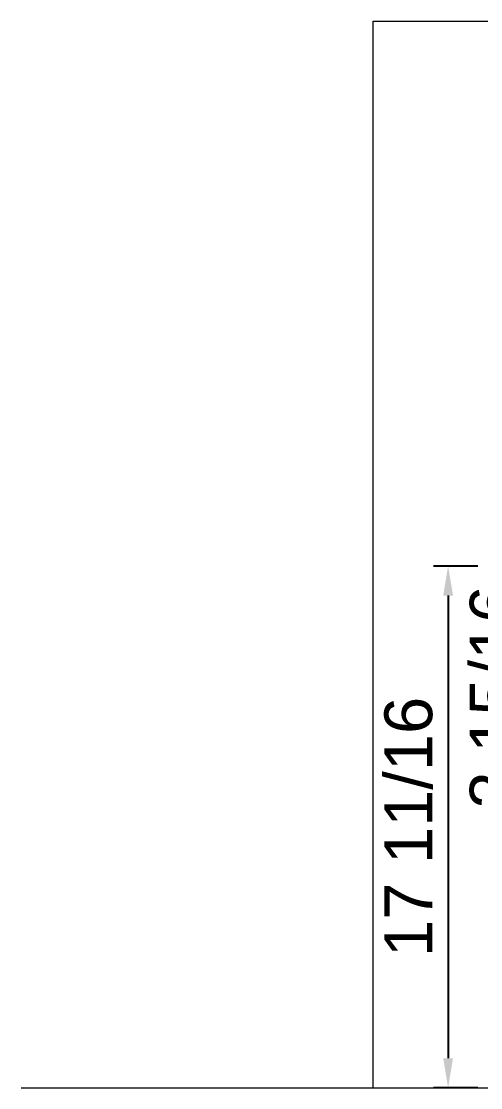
# Model space of a CAD drawing. Header units: inches. Extents: x -14 to 166, y -2 to 100.
# Drawn here: x -13.61 to 1.99, y 63.39 to 99.61 of the extents above; entities that cross this region are included whole.
import ezdxf

# ---------------------------------------------------------------- set-up
doc = ezdxf.new("R2010")
doc.units = ezdxf.units.IN
doc.layers.add('ZANO_R', color=7, linetype='Continuous', lineweight=0)
doc.layers.add('ZANO_W', color=1, linetype='Continuous', lineweight=0)
doc.styles.get("Standard").update_dxf_attribs({"font": 'arial.ttf'})
doc.dimstyles.new('amerykanie', dxfattribs={"dimtxt": 50, "dimasz": 50, "dimexe": 0.5, "dimexo": 0.5, "dimgap": 1, "dimtad": 1, "dimdec": 0, "dimzin": 0, "dimlunit": 5, "dimtxsty": 'Standard', "dimcen": 0.09, "dimclrd": 1, "dimclre": 1, "dimclrt": 1, "dimazin": 0, "dimtfac": 1, "dimtdec": 0, "dimtmove": 0, "dimatfit": 3, "dimfxl": 1, "dimtzin": 0, "dimarcsym": 1})

# ---------------------------------------------------------------- blocks, each defined once
blk = doc.blocks.new('*D373')
at = {"layer": 'ZANO_W', "color": 1, "lineweight": -2}
for p, q in [((1.898, 81.106), (0.385, 81.106)), ((0.885, 80.106), (0.885, 64.39)), ((1.898, 63.39), (0.385, 63.39))]:
    blk.add_line(p, q, dxfattribs=at)
at = {"layer": 'ZANO_W', "color": 1}
for points in [[(1.052, 80.106), (0.719, 80.106), (0.885, 81.106)], [(0.719, 64.39), (1.052, 64.39), (0.885, 63.39)]]:
    blk.add_solid(points, dxfattribs=at)
at = {"layer": 'ZANO_W', "color": 1, "insert": (-0.455, 72.248), "char_height": 1.625, "attachment_point": 5, "rotation": 90}
blk.add_mtext('17 11/16', dxfattribs=at)
blk = doc.blocks.new('*D374')
at = {"layer": 'ZANO_W', "color": 1, "lineweight": -2}
for p, q in [((6.603, 78.626), (3.285, 78.626)), ((3.785, 75.689), (3.785, 77.626)), ((6.603, 74.689), (3.285, 74.689))]:
    blk.add_line(p, q, dxfattribs=at)
at = {"layer": 'ZANO_W', "color": 1}
for points in [[(3.952, 77.626), (3.618, 77.626), (3.785, 78.626)], [(3.618, 75.689), (3.952, 75.689), (3.785, 74.689)]]:
    blk.add_solid(points, dxfattribs=at)
at = {"layer": 'ZANO_W', "color": 1, "insert": (2.444, 76.658), "char_height": 1.625, "attachment_point": 5, "rotation": 90}
blk.add_mtext('3 15/16', dxfattribs=at)

msp = doc.modelspace()

# ---------------------------------------------------------------- linework, layer by layer
at = {"layer": 'ZANO_R'}
for p, q in [((-1.65688, 99.61043), (77.08327, 99.61043)), ((-1.65688, 63.38996), (-1.65688, 99.61043)), ((-13.60956, 63.38996), (165.73629, 63.38996)), ((-1.65688, 63.38996), (77.08327, 63.38996))]:
    msp.add_line(p, q, dxfattribs=at)

# ---------------------------------------------------------------- dimensions: what is measured, and where the dimension line sits
at = {"layer": 'ZANO_W'}
dim = msp.add_linear_dim(base=(0.88541, 63.38996), p1=(2.39824, 81.10649), p2=(2.39824, 63.38996), angle=90, dimstyle='amerykanie', override={"dimtxt": 1.625, "dimasz": 1, "dimgap": 0.5, "dimdec": 4, "dimaunit": 1, "dimadec": 1, "dimtdec": 4, "dimtmove": 1, "dimfrac": 2}, dxfattribs=at)
dim.commit()
dim.dimension.update_dxf_attribs({"geometry": '*D373', "text_midpoint": (-0.45481, 72.24822)})
dim = msp.add_linear_dim(base=(3.78487, 78.62615), p1=(7.10298, 74.68916), p2=(7.10296, 78.62615), angle=90, dimstyle='amerykanie', override={"dimtxt": 1.625, "dimasz": 1, "dimgap": 0.5, "dimdec": 4, "dimaunit": 1, "dimadec": 1, "dimtdec": 4, "dimtmove": 1, "dimfrac": 2}, dxfattribs=at)
dim.commit()
dim.dimension.update_dxf_attribs({"geometry": '*D374', "text_midpoint": (3.78487, 76.65766), "dimtype": 160})

doc.saveas('drawing.dxf')
